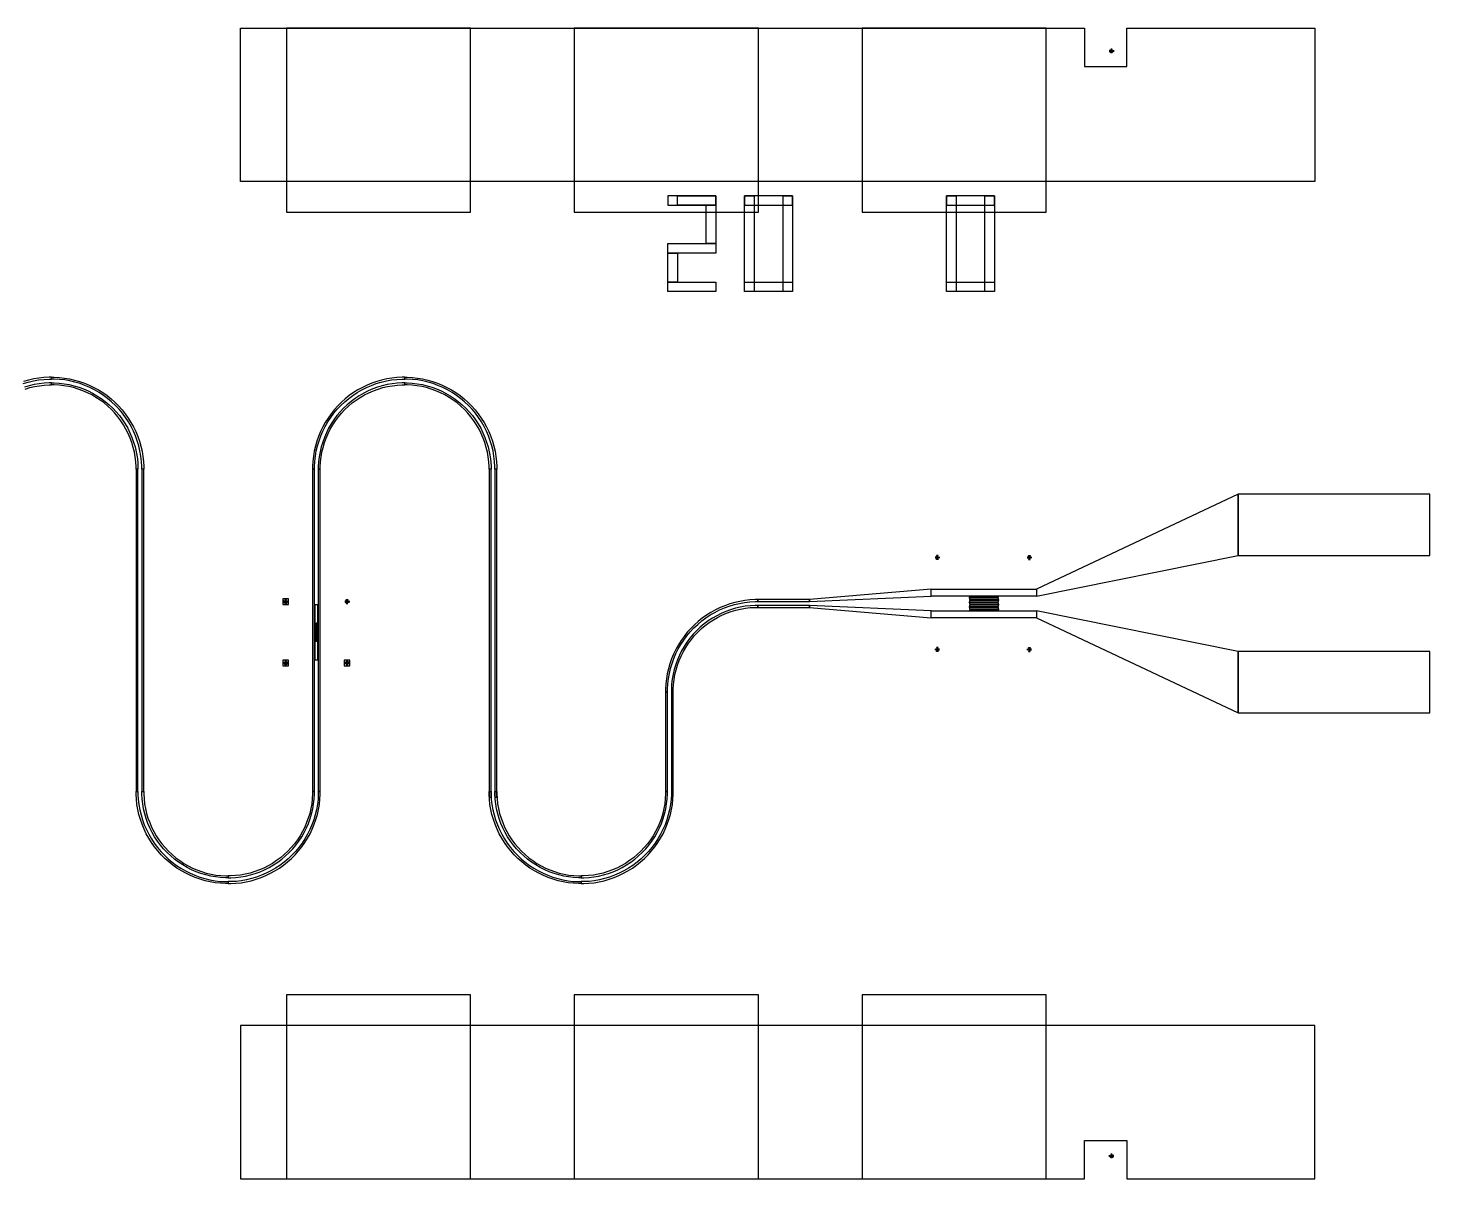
# Model space of a CAD drawing. Extents: x -5000 to 5000, y -1648 to 1500.
# Drawn here: x 1347 to 5000, y -1500 to 1500 of the extents above; entities that cross this region are included whole.
import ezdxf

# ---------------------------------------------------------------- set-up
doc = ezdxf.new("R2010")
doc.units = 0
for name, color, linetype in [('L0', 3, 'CONTINUOUS'), ('L12', 200, 'CONTINUOUS'), ('L17', 140, 'CONTINUOUS'), ('L18', 40, 'CONTINUOUS'), ('L2', 1, 'CONTINUOUS'), ('L3', 51, 'CONTINUOUS'), ('L63', 6, 'CONTINUOUS')]:
    doc.layers.add(name, color=color, linetype=linetype)

msp = doc.modelspace()

# ---------------------------------------------------------------- linework, layer by layer
at = {"layer": 'L0'}
for points in [[(4700, 1500), (4700, 1100), (1900, 1100), (1900, 1500), (4100.001, 1500), (4100.001, 1400), (4210.001, 1400), (4210.001, 1500), (4700, 1500)], [(4170.001, 1440), (4165.001, 1442), (4165.001, 1438), (4170.001, 1440)], [(4170.001, 1440), (4165.001, 1442), (4165.001, 1438), (4170.001, 1440)], [(4168.001, 1445), (4170.001, 1440), (4172.001, 1445), (4168.001, 1445)], [(4168.001, 1445), (4170.001, 1440), (4172.001, 1445), (4168.001, 1445)], [(4168.001, 1435), (4170.001, 1440), (4172.001, 1435), (4168.001, 1435)], [(4168.001, 1435), (4170.001, 1440), (4172.001, 1435), (4168.001, 1435)], [(4170.001, 1440), (4175.001, 1442), (4175.001, 1438), (4170.001, 1440)], [(4170.001, 1440), (4175.001, 1442), (4175.001, 1438), (4170.001, 1440)], [(3139, 1063), (3014, 1063), (3014, 1038), (3139, 1038), (3139, 1063)], [(3039, 1063), (3139, 1063), (3139, 1038), (3039, 1038), (3039, 1063)], [(3339, 1063), (3214, 1063), (3214, 1038), (3339, 1038), (3339, 1063)], [(3214, 1063), (3239, 1063), (3239, 813), (3214, 813), (3214, 1063)], [(3314, 1063), (3339, 1063), (3339, 813), (3314, 813), (3314, 1063)], [(3739.967, 1062.937), (3764.967, 1062.937), (3764.967, 812.937), (3739.967, 812.937), (3739.967, 1062.937)], [(3864.967, 1062.937), (3739.967, 1062.937), (3739.967, 1037.937), (3864.967, 1037.937), (3864.967, 1062.937)], [(3839.967, 1062.937), (3864.967, 1062.937), (3864.967, 812.937), (3839.967, 812.937), (3839.967, 1062.937)], [(3114, 1038), (3139, 1038), (3139, 938), (3114, 938), (3114, 1038)], [(3014, 938), (3139, 938), (3139, 913), (3014, 913), (3014, 938)], [(3014, 913), (3039, 913), (3039, 838), (3014, 838), (3014, 913)], [(3014, 838), (3139, 838), (3139, 813), (3014, 813), (3014, 838)], [(3214, 838), (3339, 838), (3339, 813), (3214, 813), (3214, 838)], [(3739.967, 837.937), (3864.967, 837.937), (3864.967, 812.937), (3739.967, 812.937), (3739.967, 837.937)], [(1408.03, 585), (1408.03, 590), (1414.764, 590), (1428.211, 589.245), (1441.593, 587.737), (1454.871, 585.481), (1468, 582.484), (1480.942, 578.756), (1493.653, 574.308), (1506.096, 569.154), (1518.229, 563.311), (1530.017, 556.796), (1541.42, 549.631), (1552.403, 541.838), (1562.933, 533.441), (1572.975, 524.467), (1582.498, 514.944), (1591.472, 504.902), (1599.868, 494.373), (1607.662, 483.389), (1614.827, 471.986), (1621.341, 460.199), (1627.185, 448.065), (1632.338, 435.623), (1636.786, 422.911), (1640.515, 409.97), (1643.512, 396.84), (1645.767, 383.563), (1647.275, 370.18), (1648.03, 356.737), (1648.03, 350.006), (1643.03, 350), (1643.03, 356.838), (1642.235, 370.49), (1640.648, 384.073), (1638.273, 397.541), (1635.119, 410.848), (1631.197, 423.949), (1626.52, 436.8), (1621.103, 449.357), (1614.965, 461.578), (1608.128, 473.422), (1600.613, 484.848), (1592.446, 495.817), (1583.656, 506.293), (1574.271, 516.24), (1564.324, 525.625), (1553.847, 534.416), (1542.878, 542.582), (1531.452, 550.097), (1519.609, 556.935), (1507.388, 563.073), (1494.831, 568.489), (1481.98, 573.166), (1468.879, 577.089), (1455.572, 580.243), (1442.104, 582.617), (1428.521, 584.205), (1414.868, 585), (1408.03, 585)], [(2328.03, 585), (2328.03, 590), (2321.297, 590), (2307.85, 589.245), (2294.468, 587.737), (2281.19, 585.481), (2268.061, 582.484), (2255.119, 578.756), (2242.408, 574.308), (2229.965, 569.154), (2217.831, 563.311), (2206.044, 556.796), (2194.641, 549.631), (2183.658, 541.838), (2173.128, 533.441), (2163.086, 524.467), (2153.563, 514.944), (2144.589, 504.902), (2136.192, 494.373), (2128.399, 483.389), (2121.234, 471.986), (2114.72, 460.199), (2108.876, 448.065), (2103.722, 435.623), (2099.274, 422.911), (2095.546, 409.97), (2092.549, 396.84), (2090.293, 383.563), (2088.786, 370.18), (2088.031, 356.737), (2088.03, 350.006), (2093.03, 350), (2093.03, 356.838), (2093.826, 370.49), (2095.413, 384.073), (2097.788, 397.541), (2100.942, 410.848), (2104.864, 423.949), (2109.541, 436.8), (2114.958, 449.357), (2121.096, 461.578), (2127.933, 473.422), (2135.448, 484.848), (2143.615, 495.817), (2152.405, 506.293), (2161.79, 516.24), (2171.737, 525.625), (2182.213, 534.416), (2193.183, 542.582), (2204.609, 550.097), (2216.452, 556.935), (2228.673, 563.073), (2241.23, 568.489), (2254.081, 573.166), (2267.182, 577.089), (2280.489, 580.243), (2293.957, 582.617), (2307.54, 584.205), (2321.193, 585), (2328.03, 585)], [(2328.03, 585), (2328.03, 590), (2334.764, 590), (2348.211, 589.245), (2361.593, 587.737), (2374.871, 585.481), (2388, 582.484), (2400.942, 578.756), (2413.653, 574.308), (2426.096, 569.154), (2438.229, 563.311), (2450.017, 556.796), (2461.42, 549.631), (2472.403, 541.838), (2482.933, 533.441), (2492.975, 524.467), (2502.498, 514.944), (2511.472, 504.902), (2519.868, 494.373), (2527.662, 483.389), (2534.827, 471.986), (2541.341, 460.199), (2547.185, 448.065), (2552.338, 435.623), (2556.786, 422.911), (2560.515, 409.97), (2563.512, 396.84), (2565.767, 383.563), (2567.275, 370.18), (2568.03, 356.737), (2568.03, 350.006), (2563.03, 350), (2563.03, 356.838), (2562.235, 370.49), (2560.648, 384.073), (2558.273, 397.541), (2555.119, 410.848), (2551.197, 423.949), (2546.52, 436.8), (2541.103, 449.357), (2534.965, 461.578), (2528.128, 473.422), (2520.613, 484.848), (2512.446, 495.817), (2503.656, 506.293), (2494.271, 516.24), (2484.324, 525.625), (2473.847, 534.416), (2462.878, 542.582), (2451.452, 550.097), (2439.609, 556.935), (2427.388, 563.073), (2414.831, 568.489), (2401.98, 573.166), (2388.879, 577.089), (2375.572, 580.243), (2362.104, 582.617), (2348.521, 584.205), (2334.868, 585), (2328.03, 585)], [(1408.03, 570), (1408.03, 575), (1414.577, 575), (1427.649, 574.239), (1440.654, 572.719), (1453.549, 570.445), (1466.289, 567.425), (1478.833, 563.67), (1491.137, 559.192), (1503.16, 554.006), (1514.861, 548.129), (1526.2, 541.582), (1537.14, 534.387), (1547.643, 526.568), (1557.673, 518.152), (1567.197, 509.166), (1576.182, 499.642), (1584.599, 489.612), (1592.418, 479.109), (1599.613, 468.17), (1606.16, 456.83), (1612.036, 445.129), (1617.222, 433.107), (1621.7, 420.803), (1625.456, 408.259), (1628.475, 395.518), (1630.749, 382.624), (1632.269, 369.618), (1633.03, 356.547), (1633.03, 350), (1628.03, 350), (1628.03, 356.401), (1627.286, 369.182), (1625.8, 381.899), (1623.577, 394.507), (1620.624, 406.964), (1616.952, 419.229), (1612.573, 431.26), (1607.503, 443.015), (1601.757, 454.456), (1595.355, 465.544), (1588.32, 476.24), (1580.675, 486.51), (1572.446, 496.317), (1563.66, 505.629), (1554.347, 514.415), (1544.54, 522.645), (1534.271, 530.29), (1523.574, 537.325), (1512.487, 543.726), (1501.046, 549.472), (1489.29, 554.543), (1477.26, 558.922), (1464.995, 562.594), (1452.537, 565.546), (1439.929, 567.769), (1427.213, 569.256), (1414.432, 570), (1408.03, 570)], [(2328.03, 570), (2328.03, 575), (2321.484, 575), (2308.412, 574.239), (2295.407, 572.719), (2282.512, 570.445), (2269.772, 567.425), (2257.228, 563.67), (2244.924, 559.192), (2232.901, 554.006), (2221.2, 548.129), (2209.861, 541.582), (2198.921, 534.387), (2188.418, 526.568), (2178.388, 518.152), (2168.864, 509.166), (2159.879, 499.642), (2151.462, 489.612), (2143.643, 479.109), (2136.448, 468.17), (2129.901, 456.83), (2124.025, 445.129), (2118.839, 433.107), (2114.36, 420.803), (2110.605, 408.259), (2107.586, 395.518), (2105.312, 382.624), (2103.792, 369.618), (2103.03, 356.547), (2103.03, 350), (2108.03, 350), (2108.03, 356.401), (2108.775, 369.182), (2110.261, 381.899), (2112.484, 394.507), (2115.437, 406.964), (2119.109, 419.229), (2123.487, 431.26), (2128.558, 443.015), (2134.304, 454.456), (2140.706, 465.544), (2147.741, 476.24), (2155.386, 486.51), (2163.615, 496.317), (2172.401, 505.629), (2181.713, 514.415), (2191.521, 522.645), (2201.79, 530.29), (2212.487, 537.325), (2223.574, 543.726), (2235.015, 549.472), (2246.771, 554.543), (2258.801, 558.922), (2271.066, 562.594), (2283.524, 565.546), (2296.132, 567.769), (2308.848, 569.256), (2321.629, 570), (2328.03, 570)], [(2328.03, 570), (2328.03, 575), (2334.577, 575), (2347.649, 574.239), (2360.654, 572.719), (2373.549, 570.445), (2386.289, 567.425), (2398.833, 563.67), (2411.137, 559.192), (2423.16, 554.006), (2434.861, 548.129), (2446.2, 541.582), (2457.14, 534.387), (2467.643, 526.568), (2477.673, 518.152), (2487.197, 509.166), (2496.182, 499.642), (2504.599, 489.612), (2512.418, 479.109), (2519.613, 468.17), (2526.16, 456.83), (2532.036, 445.129), (2537.222, 433.107), (2541.7, 420.803), (2545.456, 408.259), (2548.475, 395.518), (2550.749, 382.624), (2552.269, 369.618), (2553.03, 356.547), (2553.03, 350), (2548.03, 350), (2548.03, 356.401), (2547.286, 369.182), (2545.8, 381.899), (2543.577, 394.507), (2540.624, 406.964), (2536.952, 419.229), (2532.573, 431.26), (2527.503, 443.015), (2521.757, 454.456), (2515.355, 465.544), (2508.32, 476.24), (2500.675, 486.51), (2492.446, 496.317), (2483.66, 505.629), (2474.347, 514.415), (2464.54, 522.645), (2454.271, 530.29), (2443.574, 537.325), (2432.487, 543.726), (2421.046, 549.472), (2409.29, 554.543), (2397.26, 558.922), (2384.995, 562.594), (2372.537, 565.546), (2359.929, 567.769), (2347.213, 569.256), (2334.432, 570), (2328.03, 570)], [(1633.03, 350), (1628.03, 350), (1628.03, -490), (1633.03, -489.994), (1633.03, 350)], [(1648.03, 350.006), (1643.03, 350.006), (1643.03, -489.994), (1648.03, -489.994), (1648.03, 350.006)], [(2093.03, 350), (2088.03, 350), (2088.03, -489.994), (2093.03, -489.994), (2093.03, 350)], [(2108.03, 350), (2103.03, 350), (2103.03, -489.994), (2108.03, -490), (2108.03, 350)], [(2553.03, 350), (2548.03, 350), (2548.03, -505), (2553.03, -504.994), (2553.03, 350)], [(2568.03, 350.006), (2563.03, 350), (2563.03, -504.994), (2568.03, -504.994), (2568.03, 350.006)], [(4500.001, 285.002), (3975, 37.5), (3975, 19.5), (4500.001, 125), (4500.001, 285.002)], [(5000.001, 285.002), (4500.001, 285.002), (4500.001, 125), (5000.001, 125), (5000.001, 285.002)], [(3716, 120), (3711, 122), (3711, 118), (3716, 120)], [(3716, 120), (3711, 122), (3711, 118), (3716, 120)], [(3714, 125), (3716, 120), (3718, 125), (3714, 125)], [(3714, 125), (3716, 120), (3718, 125), (3714, 125)], [(3714, 115), (3716, 120), (3718, 115), (3714, 115)], [(3714, 115), (3716, 120), (3718, 115), (3714, 115)], [(3716, 120), (3721, 122), (3721, 118), (3716, 120)], [(3716, 120), (3721, 122), (3721, 118), (3716, 120)], [(3956, 120), (3951, 122), (3951, 118), (3956, 120)], [(3956, 120), (3951, 122), (3951, 118), (3956, 120)], [(3958, 125), (3956, 120), (3954, 125), (3958, 125)], [(3958, 125), (3956, 120), (3954, 125), (3958, 125)], [(3958, 115), (3956, 120), (3954, 115), (3958, 115)], [(3958, 115), (3956, 120), (3954, 115), (3958, 115)], [(3956, 120), (3961, 122), (3961, 118), (3956, 120)], [(3956, 120), (3961, 122), (3961, 118), (3956, 120)], [(3700, 37.5), (3383.03, 10), (3383.03, 5), (3700, 19.5), (3700, 37.5)], [(3700, 37.5), (3975, 37.5), (3975, 19.5), (3700, 19.5), (3700, 37.5)], [(2018.002, 5.006), (2013.002, 7.006), (2013.002, 3.006), (2018.002, 5.006)], [(2018.002, 5.006), (2013.002, 7.006), (2013.002, 3.006), (2018.002, 5.006)], [(2016.002, 10.006), (2018.002, 5.006), (2020.002, 10.006), (2016.002, 10.006)], [(2016.002, 10.006), (2018.002, 5.006), (2020.002, 10.006), (2016.002, 10.006)], [(2016.002, 0.006), (2018.002, 5.006), (2020.002, 0.006), (2016.002, 0.006)], [(2016.002, 0.006), (2018.002, 5.006), (2020.002, 0.006), (2016.002, 0.006)], [(2018.002, 5.006), (2023.002, 7.006), (2023.002, 3.006), (2018.002, 5.006)], [(2018.002, 5.006), (2023.002, 7.006), (2023.002, 3.006), (2018.002, 5.006)], [(2178.002, 5.006), (2173.002, 7.006), (2173.002, 3.006), (2178.002, 5.006)], [(2178.002, 5.006), (2173.002, 7.006), (2173.002, 3.006), (2178.002, 5.006)], [(2180.002, 10.006), (2178.002, 5.006), (2176.002, 10.006), (2180.002, 10.006)], [(2180.002, 10.006), (2178.002, 5.006), (2176.002, 10.006), (2180.002, 10.006)], [(2180.002, 0.006), (2178.002, 5.006), (2176.002, 0.006), (2180.002, 0.006)], [(2180.002, 0.006), (2178.002, 5.006), (2176.002, 0.006), (2180.002, 0.006)], [(2178.002, 5.006), (2183.002, 7.006), (2183.002, 3.006), (2178.002, 5.006)], [(2178.002, 5.006), (2183.002, 7.006), (2183.002, 3.006), (2178.002, 5.006)], [(3248.03, 5), (3248.03, 10), (3241.297, 10), (3227.85, 9.245), (3214.468, 7.737), (3201.19, 5.481), (3188.061, 2.484), (3175.119, -1.244), (3162.408, -5.692), (3149.965, -10.846), (3137.831, -16.689), (3126.044, -23.204), (3114.641, -30.369), (3103.658, -38.162), (3093.128, -46.559), (3083.086, -55.533), (3073.563, -65.056), (3064.589, -75.098), (3056.192, -85.627), (3048.399, -96.611), (3041.234, -108.014), (3034.72, -119.801), (3028.876, -131.935), (3023.722, -144.377), (3019.274, -157.089), (3015.546, -170.03), (3012.549, -183.16), (3010.293, -196.437), (3008.786, -209.82), (3008.031, -223.263), (3008.03, -229.994), (3013.03, -230), (3013.03, -223.162), (3013.826, -209.51), (3015.413, -195.927), (3017.788, -182.459), (3020.942, -169.152), (3024.864, -156.051), (3029.541, -143.2), (3034.958, -130.643), (3041.096, -118.422), (3047.933, -106.578), (3055.448, -95.152), (3063.615, -84.183), (3072.405, -73.707), (3081.79, -63.76), (3091.737, -54.375), (3102.213, -45.584), (3113.183, -37.418), (3124.609, -29.903), (3136.452, -23.065), (3148.673, -16.927), (3161.23, -11.511), (3174.081, -6.834), (3187.182, -2.911), (3200.489, 0.243), (3213.957, 2.617), (3227.54, 4.205), (3241.193, 5), (3248.03, 5)], [(3383.031, 10), (3248.031, 10), (3248.031, 5), (3383.031, 5), (3383.031, 10)], [(3876, 19.5), (3800, 19.5), (3800, 16.5), (3876, 16.5), (3876, 19.5)], [(3800, 16.5), (3803, 16.5), (3803, 13.5), (3800, 13.5), (3800, 16.5)], [(3876, 13.5), (3800, 13.5), (3800, 10.5), (3876, 10.5), (3876, 13.5)], [(3876, 7.5), (3800, 7.5), (3800, 4.5), (3876, 4.5), (3876, 7.5)], [(3800, 4.5), (3803, 4.5), (3803, 1.5), (3800, 1.5), (3800, 4.5)], [(3876, 1.5), (3800, 1.5), (3800, -1.5), (3876, -1.5), (3876, 1.5)], [(3873, 10.5), (3876, 10.5), (3876, 7.5), (3873, 7.5), (3873, 10.5)], [(3248.03, -10), (3248.03, -5), (3241.484, -5), (3228.412, -5.761), (3215.407, -7.281), (3202.512, -9.555), (3189.772, -12.575), (3177.228, -16.33), (3164.924, -20.808), (3152.901, -25.994), (3141.2, -31.871), (3129.861, -38.418), (3118.921, -45.613), (3108.418, -53.432), (3098.388, -61.848), (3088.864, -70.834), (3079.879, -80.358), (3071.462, -90.388), (3063.643, -100.891), (3056.448, -111.83), (3049.901, -123.17), (3044.025, -134.871), (3038.839, -146.893), (3034.36, -159.197), (3030.605, -171.741), (3027.586, -184.482), (3025.312, -197.376), (3023.792, -210.382), (3023.03, -223.453), (3023.03, -230), (3028.03, -230), (3028.03, -223.599), (3028.775, -210.818), (3030.261, -198.101), (3032.484, -185.493), (3035.437, -173.036), (3039.109, -160.771), (3043.487, -148.74), (3048.558, -136.985), (3054.304, -125.544), (3060.706, -114.456), (3067.741, -103.76), (3075.386, -93.49), (3083.615, -83.683), (3092.401, -74.371), (3101.713, -65.585), (3111.521, -57.355), (3121.79, -49.71), (3132.487, -42.675), (3143.574, -36.274), (3155.015, -30.528), (3166.771, -25.457), (3178.801, -21.078), (3191.066, -17.406), (3203.524, -14.454), (3216.132, -12.231), (3228.848, -10.744), (3241.629, -10), (3248.03, -10)], [(3383.031, -5), (3248.031, -5), (3248.031, -10), (3383.031, -10), (3383.031, -5)], [(3700, -19.5), (3383.03, -5), (3383.03, -10), (3700, -37.5), (3700, -19.5)], [(3700, -19.5), (3975, -19.5), (3975, -37.5), (3700, -37.5), (3700, -19.5)], [(3876, -4.5), (3800, -4.5), (3800, -7.5), (3876, -7.5), (3876, -4.5)], [(3800, -7.5), (3803, -7.5), (3803, -10.5), (3800, -10.5), (3800, -7.5)], [(3876, -10.5), (3800, -10.5), (3800, -13.5), (3876, -13.5), (3876, -10.5)], [(3876, -16.5), (3800, -16.5), (3800, -19.5), (3876, -19.5), (3876, -16.5)], [(3873, -1.5), (3876, -1.5), (3876, -4.5), (3873, -4.5), (3873, -1.5)], [(3873, -13.5), (3876, -13.5), (3876, -16.5), (3873, -16.5), (3873, -13.5)], [(4500.001, -125), (3975, -19.5), (3975, -37.5), (4500.001, -285.002), (4500.001, -125)], [(2093.03, -95), (2103.03, -95), (2103.03, -55), (2093.03, -55), (2093.03, -95)], [(3716, -120), (3711, -122), (3711, -118), (3716, -120)], [(3716, -120), (3711, -122), (3711, -118), (3716, -120)], [(3714, -115), (3716, -120), (3718, -115), (3714, -115)], [(3714, -115), (3716, -120), (3718, -115), (3714, -115)], [(3714, -125), (3716, -120), (3718, -125), (3714, -125)], [(3714, -125), (3716, -120), (3718, -125), (3714, -125)], [(3716, -120), (3721, -122), (3721, -118), (3716, -120)], [(3716, -120), (3721, -122), (3721, -118), (3716, -120)], [(3956, -120), (3951, -122), (3951, -118), (3956, -120)], [(3956, -120), (3951, -122), (3951, -118), (3956, -120)], [(3958, -115), (3956, -120), (3954, -115), (3958, -115)], [(3958, -115), (3956, -120), (3954, -115), (3958, -115)], [(3958, -125), (3956, -120), (3954, -125), (3958, -125)], [(3958, -125), (3956, -120), (3954, -125), (3958, -125)], [(3956, -120), (3961, -122), (3961, -118), (3956, -120)], [(3956, -120), (3961, -122), (3961, -118), (3956, -120)], [(5000.001, -125), (4500.001, -125), (4500.001, -285.002), (5000.001, -285.002), (5000.001, -125)], [(2018.002, -154.994), (2013.002, -156.994), (2013.002, -152.994), (2018.002, -154.994)], [(2018.002, -154.994), (2013.002, -156.994), (2013.002, -152.994), (2018.002, -154.994)], [(2016.002, -149.994), (2018.002, -154.994), (2020.002, -149.994), (2016.002, -149.994)], [(2016.002, -149.994), (2018.002, -154.994), (2020.002, -149.994), (2016.002, -149.994)], [(2016.002, -159.994), (2018.002, -154.994), (2020.002, -159.994), (2016.002, -159.994)], [(2016.002, -159.994), (2018.002, -154.994), (2020.002, -159.994), (2016.002, -159.994)], [(2018.002, -154.994), (2023.002, -156.994), (2023.002, -152.994), (2018.002, -154.994)], [(2018.002, -154.994), (2023.002, -156.994), (2023.002, -152.994), (2018.002, -154.994)], [(2178.002, -154.994), (2173.002, -156.994), (2173.002, -152.994), (2178.002, -154.994)], [(2178.002, -154.994), (2173.002, -156.994), (2173.002, -152.994), (2178.002, -154.994)], [(2180.002, -149.994), (2178.002, -154.994), (2176.002, -149.994), (2180.002, -149.994)], [(2180.002, -149.994), (2178.002, -154.994), (2176.002, -149.994), (2180.002, -149.994)], [(2180.002, -159.994), (2178.002, -154.994), (2176.002, -159.994), (2180.002, -159.994)], [(2180.002, -159.994), (2178.002, -154.994), (2176.002, -159.994), (2180.002, -159.994)], [(2178.002, -154.994), (2183.002, -156.994), (2183.002, -152.994), (2178.002, -154.994)], [(2178.002, -154.994), (2183.002, -156.994), (2183.002, -152.994), (2178.002, -154.994)], [(3013.03, -230), (3008.03, -229.994), (3008.03, -489.994), (3013.03, -489.994), (3013.03, -230)], [(3028.03, -230), (3023.03, -230), (3023.03, -489.994), (3028.03, -490), (3028.03, -230)], [(1868.03, -724.994), (1868.03, -729.994), (1861.297, -729.994), (1847.85, -729.239), (1834.468, -727.731), (1821.19, -725.475), (1808.061, -722.479), (1795.119, -718.75), (1782.408, -714.302), (1769.965, -709.149), (1757.831, -703.305), (1746.044, -696.791), (1734.641, -689.626), (1723.658, -681.832), (1713.128, -673.436), (1703.086, -664.461), (1693.563, -654.939), (1684.589, -644.897), (1676.192, -634.367), (1668.399, -623.384), (1661.234, -611.98), (1654.72, -600.193), (1648.876, -588.06), (1643.722, -575.617), (1639.274, -562.905), (1635.546, -549.964), (1632.549, -536.834), (1630.293, -523.557), (1628.786, -510.174), (1628.031, -496.731), (1628.03, -490), (1633.03, -489.994), (1633.03, -496.832), (1633.826, -510.485), (1635.413, -524.068), (1637.788, -537.536), (1640.942, -550.843), (1644.864, -563.944), (1649.541, -576.795), (1654.958, -589.352), (1661.096, -601.573), (1667.933, -613.416), (1675.448, -624.842), (1683.615, -635.811), (1692.405, -646.288), (1701.79, -656.235), (1711.737, -665.62), (1722.213, -674.41), (1733.183, -682.577), (1744.609, -690.091), (1756.452, -696.929), (1768.673, -703.067), (1781.23, -708.483), (1794.081, -713.161), (1807.182, -717.083), (1820.489, -720.237), (1833.957, -722.612), (1847.54, -724.199), (1861.193, -724.994), (1868.03, -724.994)], [(1868.03, -709.994), (1868.03, -714.994), (1861.484, -714.994), (1848.412, -714.233), (1835.407, -712.713), (1822.512, -710.439), (1809.772, -707.42), (1797.228, -703.664), (1784.924, -699.186), (1772.901, -694), (1761.2, -688.124), (1749.861, -681.577), (1738.921, -674.382), (1728.418, -666.563), (1718.388, -658.146), (1708.864, -649.161), (1699.879, -639.637), (1691.462, -629.606), (1683.643, -619.104), (1676.448, -608.164), (1669.901, -596.825), (1664.025, -585.124), (1658.839, -573.101), (1654.36, -560.797), (1650.605, -548.253), (1647.586, -535.513), (1645.312, -522.618), (1643.792, -509.613), (1643.03, -496.541), (1643.03, -489.994), (1648.03, -489.994), (1648.03, -496.396), (1648.775, -509.177), (1650.261, -521.893), (1652.484, -534.501), (1655.437, -546.959), (1659.109, -559.224), (1663.487, -571.254), (1668.558, -583.01), (1674.304, -594.451), (1680.706, -605.538), (1687.741, -616.235), (1695.386, -626.504), (1703.615, -636.311), (1712.401, -645.624), (1721.713, -654.409), (1731.521, -662.639), (1741.79, -670.284), (1752.487, -677.319), (1763.574, -683.721), (1775.015, -689.466), (1786.771, -694.537), (1798.801, -698.916), (1811.066, -702.588), (1823.524, -705.541), (1836.132, -707.764), (1848.848, -709.25), (1861.629, -709.994), (1868.03, -709.994)], [(1868.03, -724.994), (1868.03, -729.994), (1874.764, -729.994), (1888.211, -729.239), (1901.593, -727.731), (1914.871, -725.475), (1928, -722.479), (1940.942, -718.75), (1953.653, -714.302), (1966.096, -709.149), (1978.229, -703.305), (1990.017, -696.791), (2001.42, -689.626), (2012.403, -681.832), (2022.933, -673.436), (2032.975, -664.461), (2042.498, -654.939), (2051.472, -644.897), (2059.868, -634.367), (2067.662, -623.384), (2074.827, -611.98), (2081.341, -600.193), (2087.185, -588.06), (2092.338, -575.617), (2096.786, -562.905), (2100.515, -549.964), (2103.512, -536.834), (2105.767, -523.557), (2107.275, -510.174), (2108.03, -496.731), (2108.03, -490), (2103.03, -489.994), (2103.03, -496.832), (2102.235, -510.485), (2100.648, -524.068), (2098.273, -537.536), (2095.119, -550.843), (2091.197, -563.944), (2086.52, -576.795), (2081.103, -589.352), (2074.965, -601.573), (2068.128, -613.416), (2060.613, -624.842), (2052.446, -635.811), (2043.656, -646.288), (2034.271, -656.235), (2024.324, -665.62), (2013.847, -674.41), (2002.878, -682.577), (1991.452, -690.091), (1979.609, -696.929), (1967.388, -703.067), (1954.831, -708.483), (1941.98, -713.161), (1928.879, -717.083), (1915.572, -720.237), (1902.104, -722.612), (1888.521, -724.199), (1874.868, -724.994), (1868.03, -724.994)], [(1868.03, -709.994), (1868.03, -714.994), (1874.577, -714.994), (1887.649, -714.233), (1900.654, -712.713), (1913.549, -710.439), (1926.289, -707.42), (1938.833, -703.664), (1951.137, -699.186), (1963.16, -694), (1974.861, -688.124), (1986.2, -681.577), (1997.14, -674.382), (2007.643, -666.563), (2017.673, -658.146), (2027.197, -649.161), (2036.182, -639.637), (2044.599, -629.606), (2052.418, -619.104), (2059.613, -608.164), (2066.16, -596.825), (2072.036, -585.124), (2077.222, -573.101), (2081.7, -560.797), (2085.456, -548.253), (2088.475, -535.513), (2090.749, -522.618), (2092.269, -509.613), (2093.03, -496.541), (2093.03, -489.994), (2088.03, -489.994), (2088.03, -496.396), (2087.286, -509.177), (2085.8, -521.893), (2083.577, -534.501), (2080.624, -546.959), (2076.952, -559.224), (2072.573, -571.254), (2067.503, -583.01), (2061.757, -594.451), (2055.355, -605.538), (2048.32, -616.235), (2040.675, -626.504), (2032.446, -636.311), (2023.66, -645.624), (2014.347, -654.409), (2004.54, -662.639), (1994.271, -670.284), (1983.574, -677.319), (1972.487, -683.721), (1961.046, -689.466), (1949.29, -694.537), (1937.26, -698.916), (1924.995, -702.588), (1912.537, -705.541), (1899.929, -707.764), (1887.213, -709.25), (1874.432, -709.994), (1868.03, -709.994)], [(2788.03, -724.994), (2788.03, -729.994), (2781.297, -729.994), (2767.85, -729.239), (2754.468, -727.731), (2741.19, -725.475), (2728.061, -722.479), (2715.119, -718.75), (2702.408, -714.302), (2689.965, -709.149), (2677.831, -703.305), (2666.044, -696.791), (2654.641, -689.626), (2643.658, -681.832), (2633.128, -673.436), (2623.086, -664.461), (2613.563, -654.939), (2604.589, -644.897), (2596.192, -634.367), (2588.399, -623.384), (2581.234, -611.98), (2574.72, -600.193), (2568.876, -588.06), (2563.722, -575.617), (2559.274, -562.905), (2555.546, -549.964), (2552.549, -536.834), (2550.293, -523.557), (2548.786, -510.174), (2548.031, -496.731), (2548.03, -490), (2553.03, -489.994), (2553.03, -496.832), (2553.826, -510.485), (2555.413, -524.068), (2557.788, -537.536), (2560.942, -550.843), (2564.864, -563.944), (2569.541, -576.795), (2574.958, -589.352), (2581.096, -601.573), (2587.933, -613.416), (2595.448, -624.842), (2603.615, -635.811), (2612.405, -646.288), (2621.79, -656.235), (2631.737, -665.62), (2642.213, -674.41), (2653.183, -682.577), (2664.609, -690.091), (2676.452, -696.929), (2688.673, -703.067), (2701.23, -708.483), (2714.081, -713.161), (2727.182, -717.083), (2740.489, -720.237), (2753.957, -722.612), (2767.54, -724.199), (2781.193, -724.994), (2788.03, -724.994)], [(2788.03, -709.994), (2788.03, -714.994), (2781.484, -714.994), (2768.412, -714.233), (2755.407, -712.713), (2742.512, -710.439), (2729.772, -707.42), (2717.228, -703.664), (2704.924, -699.186), (2692.901, -694), (2681.2, -688.124), (2669.861, -681.577), (2658.921, -674.382), (2648.418, -666.563), (2638.388, -658.146), (2628.864, -649.161), (2619.879, -639.637), (2611.462, -629.606), (2603.643, -619.104), (2596.448, -608.164), (2589.901, -596.825), (2584.025, -585.124), (2578.839, -573.101), (2574.36, -560.797), (2570.605, -548.253), (2567.586, -535.513), (2565.312, -522.618), (2563.792, -509.613), (2563.03, -496.541), (2563.03, -489.994), (2568.03, -489.994), (2568.03, -496.396), (2568.775, -509.177), (2570.261, -521.893), (2572.484, -534.501), (2575.437, -546.959), (2579.109, -559.224), (2583.487, -571.254), (2588.558, -583.01), (2594.304, -594.451), (2600.706, -605.538), (2607.741, -616.235), (2615.386, -626.504), (2623.615, -636.311), (2632.401, -645.624), (2641.713, -654.409), (2651.521, -662.639), (2661.79, -670.284), (2672.487, -677.319), (2683.574, -683.721), (2695.015, -689.466), (2706.771, -694.537), (2718.801, -698.916), (2731.066, -702.588), (2743.524, -705.541), (2756.132, -707.764), (2768.848, -709.25), (2781.629, -709.994), (2788.03, -709.994)], [(2788.03, -724.994), (2788.03, -729.994), (2794.764, -729.994), (2808.211, -729.239), (2821.593, -727.731), (2834.871, -725.475), (2848, -722.479), (2860.942, -718.75), (2873.653, -714.302), (2886.096, -709.149), (2898.229, -703.305), (2910.017, -696.791), (2921.42, -689.626), (2932.403, -681.832), (2942.933, -673.436), (2952.975, -664.461), (2962.498, -654.939), (2971.472, -644.897), (2979.868, -634.367), (2987.662, -623.384), (2994.827, -611.98), (3001.341, -600.193), (3007.185, -588.06), (3012.338, -575.617), (3016.786, -562.905), (3020.515, -549.964), (3023.512, -536.834), (3025.767, -523.557), (3027.275, -510.174), (3028.03, -496.731), (3028.03, -490), (3023.03, -489.994), (3023.03, -496.832), (3022.235, -510.485), (3020.648, -524.068), (3018.273, -537.536), (3015.119, -550.843), (3011.197, -563.944), (3006.52, -576.795), (3001.103, -589.352), (2994.965, -601.573), (2988.128, -613.416), (2980.613, -624.842), (2972.446, -635.811), (2963.656, -646.288), (2954.271, -656.235), (2944.324, -665.62), (2933.847, -674.41), (2922.878, -682.577), (2911.452, -690.091), (2899.609, -696.929), (2887.388, -703.067), (2874.831, -708.483), (2861.98, -713.161), (2848.879, -717.083), (2835.572, -720.237), (2822.104, -722.612), (2808.521, -724.199), (2794.868, -724.994), (2788.03, -724.994)], [(2788.03, -709.994), (2788.03, -714.994), (2794.577, -714.994), (2807.649, -714.233), (2820.654, -712.713), (2833.549, -710.439), (2846.289, -707.42), (2858.833, -703.664), (2871.137, -699.186), (2883.16, -694), (2894.861, -688.124), (2906.2, -681.577), (2917.14, -674.382), (2927.643, -666.563), (2937.673, -658.146), (2947.197, -649.161), (2956.182, -639.637), (2964.599, -629.606), (2972.418, -619.104), (2979.613, -608.164), (2986.16, -596.825), (2992.036, -585.124), (2997.222, -573.101), (3001.7, -560.797), (3005.456, -548.253), (3008.475, -535.513), (3010.749, -522.618), (3012.269, -509.613), (3013.03, -496.541), (3013.03, -489.994), (3008.03, -489.994), (3008.03, -496.396), (3007.286, -509.177), (3005.8, -521.893), (3003.577, -534.501), (3000.624, -546.959), (2996.952, -559.224), (2992.573, -571.254), (2987.503, -583.01), (2981.757, -594.451), (2975.355, -605.538), (2968.32, -616.235), (2960.675, -626.504), (2952.446, -636.311), (2943.66, -645.624), (2934.347, -654.409), (2924.54, -662.639), (2914.271, -670.284), (2903.574, -677.319), (2892.487, -683.721), (2881.046, -689.466), (2869.29, -694.537), (2857.26, -698.916), (2844.995, -702.588), (2832.537, -705.541), (2819.929, -707.764), (2807.213, -709.25), (2794.432, -709.994), (2788.03, -709.994)], [(4699.999, -1500), (4699.999, -1100), (1899.999, -1100), (1899.999, -1500), (4100, -1500), (4100, -1400), (4210, -1400), (4210, -1500), (4699.999, -1500)], [(4170, -1440), (4165, -1442), (4165, -1438), (4170, -1440)], [(4170, -1440), (4165, -1442), (4165, -1438), (4170, -1440)], [(4168, -1435), (4170, -1440), (4172, -1435), (4168, -1435)], [(4168, -1435), (4170, -1440), (4172, -1435), (4168, -1435)], [(4168, -1445), (4170, -1440), (4172, -1445), (4168, -1445)], [(4168, -1445), (4170, -1440), (4172, -1445), (4168, -1445)], [(4170, -1440), (4175, -1442), (4175, -1438), (4170, -1440)], [(4170, -1440), (4175, -1442), (4175, -1438), (4170, -1440)]]:
    msp.add_lwpolyline(points, close=True, dxfattribs=at)
for points in [[(1334.081, 573.166), (1347.182, 577.089), (1360.489, 580.243), (1373.957, 582.617), (1387.54, 584.205), (1401.193, 585), (1408.03, 585), (1408.03, 585), (1408.03, 590), (1401.297, 590), (1387.85, 589.245), (1374.468, 587.737), (1361.19, 585.481), (1348.061, 582.484), (1335.119, 578.756)], [(1338.801, 558.922), (1351.066, 562.594), (1363.524, 565.546), (1376.132, 567.769), (1388.848, 569.256), (1401.629, 570), (1408.03, 570), (1408.03, 570), (1408.03, 575), (1401.484, 575), (1388.412, 574.239), (1375.407, 572.719), (1362.512, 570.445), (1349.772, 567.425), (1337.228, 563.67)]]:
    msp.add_lwpolyline(points, dxfattribs=at)
at = {"layer": 'L12'}
for points in [[(2094.03, -53.3), (2102.03, -53.3), (2102.03, -3.3), (2094.03, -3.3), (2094.03, -53.3)], [(2094.03, -146.7), (2102.03, -146.7), (2102.03, -96.7), (2094.03, -96.7), (2094.03, -146.7)]]:
    msp.add_lwpolyline(points, close=True, dxfattribs=at)
at = {"layer": 'L17'}
for points in [[(2093.13, -53.7), (2093.73, -53.7), (2093.73, -3.1), (2093.13, -3.1), (2093.13, -53.7)], [(2102.33, -53.7), (2102.93, -53.7), (2102.93, -3.1), (2102.33, -3.1), (2102.33, -53.7)], [(2093.13, -146.9), (2093.73, -146.9), (2093.73, -96.3), (2093.13, -96.3), (2093.13, -146.9)], [(2102.33, -146.9), (2102.93, -146.9), (2102.93, -96.3), (2102.33, -96.3), (2102.33, -146.9)]]:
    msp.add_lwpolyline(points, close=True, dxfattribs=at)
at = {"layer": 'L18'}
for points in [[(2500, 1500), (2020, 1500), (2020, 1020), (2500, 1020), (2500, 1500)], [(3250, 1500), (2770, 1500), (2770, 1020), (3250, 1020), (3250, 1500)], [(4000, 1500), (3520, 1500), (3520, 1020), (4000, 1020), (4000, 1500)], [(2093, -55), (2103, -95), (2103, -55), (2093, -95), (2093, -55)], [(2500, -1020), (2020, -1020), (2020, -1500), (2500, -1500), (2500, -1020)], [(3250, -1020), (2770, -1020), (2770, -1500), (3250, -1500), (3250, -1020)], [(4000, -1020), (3520, -1020), (3520, -1500), (4000, -1500), (4000, -1020)]]:
    msp.add_lwpolyline(points, close=True, dxfattribs=at)
at = {"layer": 'L2'}
for points in [[(2097.35, -80.25), (2098.1, -80.25), (2098.1, -72), (2097.35, -72), (2097.35, -80.25)], [(2098.145, -70), (2099.145, -70), (2099.145, -51), (2098.145, -51), (2098.145, -70)], [(2098.45, -77), (2098.95, -77), (2098.95, -69.8), (2098.45, -69.8), (2098.45, -77)], [(2098.575, -68.1), (2098.775, -68.1), (2098.775, -67.9), (2098.575, -67.9), (2098.575, -68.1)], [(2098.575, -68.5), (2098.775, -68.5), (2098.775, -68.3), (2098.575, -68.3), (2098.575, -68.5)], [(2098.575, -68.9), (2098.775, -68.9), (2098.775, -68.7), (2098.575, -68.7), (2098.575, -68.9)], [(2097.195, -98), (2098.195, -98), (2098.195, -80), (2097.195, -80), (2097.195, -98)]]:
    msp.add_lwpolyline(points, close=True, dxfattribs=at)
at = {"layer": 'L3'}
for points in [[(2096.6, -79.8), (2097.15, -79.8), (2097.15, -71.8), (2096.6, -71.8), (2096.6, -79.8)], [(2097.095, -71.8), (2097.685, -71.8), (2097.685, -71.5), (2097.095, -71.5), (2097.095, -71.8)], [(2097.345, -70.2), (2097.945, -70.2), (2097.945, -51), (2097.345, -51), (2097.345, -70.2)], [(2097.685, -71.8), (2098.235, -71.8), (2098.235, -70.2), (2097.685, -70.2), (2097.685, -71.8)], [(2099.15, -77.2), (2099.66, -77.2), (2099.66, -70.2), (2099.15, -70.2), (2099.15, -77.2)], [(2099.345, -70.2), (2099.945, -70.2), (2099.945, -51), (2099.345, -51), (2099.345, -70.2)], [(2099.66, -70.5), (2100.05, -70.5), (2100.05, -70.2), (2099.66, -70.2), (2099.66, -70.5)], [(2096.395, -98.2), (2096.995, -98.2), (2096.995, -79.8), (2096.395, -79.8), (2096.395, -98.2)], [(2098.3, -79.8), (2099.1, -79.8), (2099.1, -77.2), (2098.3, -77.2), (2098.3, -79.8)], [(2098.395, -98.2), (2098.995, -98.2), (2098.995, -79.8), (2098.395, -79.8), (2098.395, -98.2)], [(2099.1, -78.5), (2099.49, -78.5), (2099.49, -77.2), (2099.1, -77.2), (2099.1, -78.5)]]:
    msp.add_lwpolyline(points, close=True, dxfattribs=at)
at = {"layer": 'L63'}
for points in [[(2010.5, -2.5), (2025.5, -2.5), (2025.5, 12.5), (2010.5, 12.5), (2010.5, -2.5)], [(2010.5, -162.5), (2025.5, -162.5), (2025.5, -147.5), (2010.5, -147.5), (2010.5, -162.5)], [(2170.5, -162.5), (2185.5, -162.5), (2185.5, -147.5), (2170.5, -147.5), (2170.5, -162.5)]]:
    msp.add_lwpolyline(points, close=True, dxfattribs=at)

doc.saveas('drawing.dxf')
